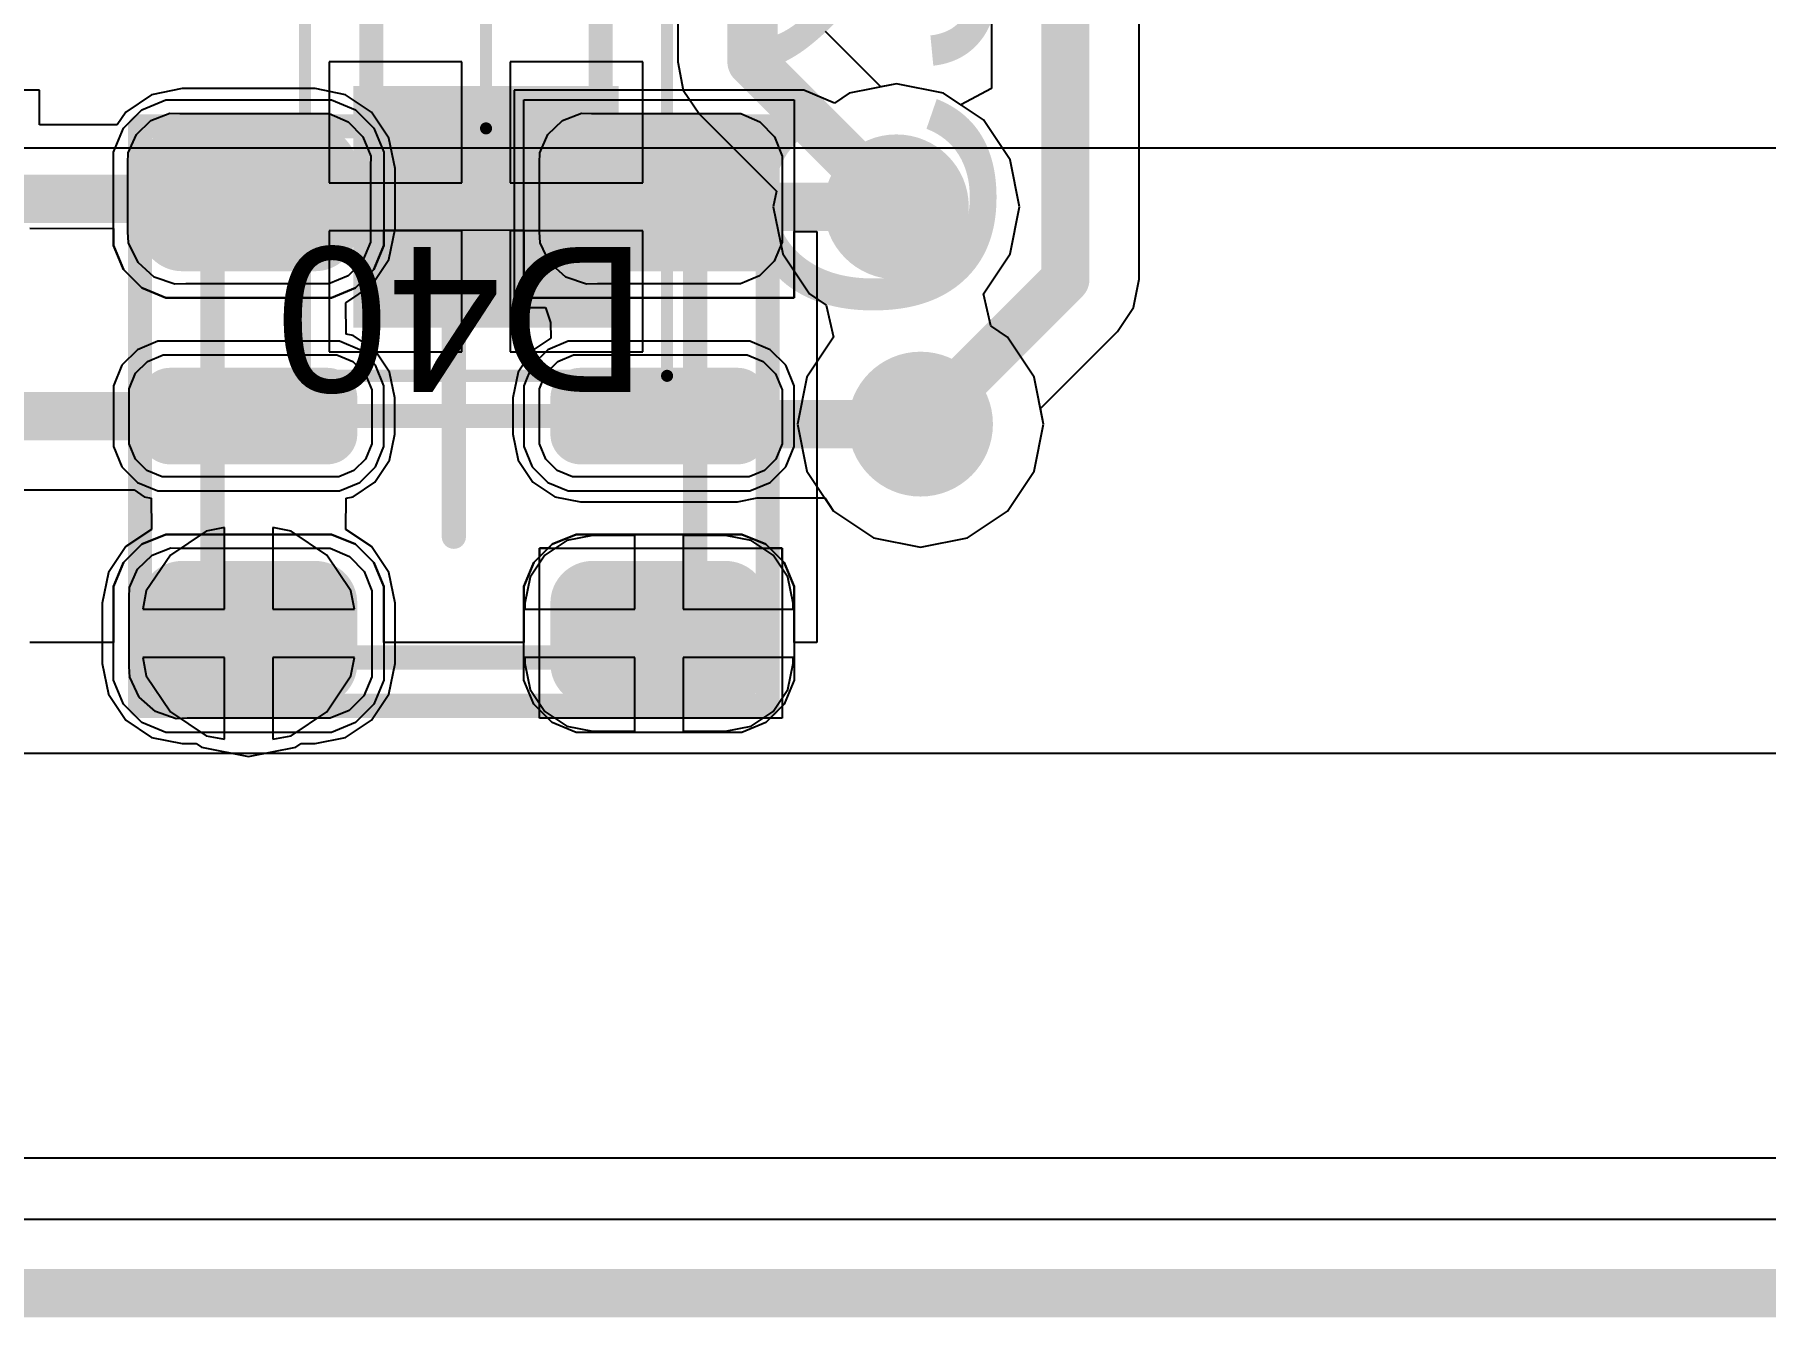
# Model space of a CAD drawing. Header units: inches. Extents: x -27 to 142, y -1 to 42.
# Drawn here: x 57.63 to 64.8, y -1 to 4.31 of the extents above; entities that cross this region are included whole.
import ezdxf

# ---------------------------------------------------------------- set-up
doc = ezdxf.new("R2010")
doc.units = ezdxf.units.IN
for name, color, linetype in [('Bottom Layer', 5, 'Continuous'), ('Bottom Overlay', 54, 'Continuous'), ('Bottom Paste', 16, 'Continuous'), ('Bottom Solder', 6, 'Continuous'), ('Keep-Out Layer', 6, 'Continuous'), ('Mechanical 1', 6, 'Continuous'), ('Mechanical 13', 56, 'Continuous'), ('Mechanical 15', 56, 'Continuous'), ('Top Layer', 1, 'Continuous'), ('Top Overlay', 2, 'Continuous'), ('Top Paste', 8, 'Continuous'), ('Top Solder', 216, 'Continuous'), ('Via Holes', 16, 'Continuous')]:
    doc.layers.add(name, color=color, linetype=linetype)
doc.styles.add('Arial', font='', dxfattribs={"height": 0.2})
doc.styles.get('Arial').set_extended_font_data('Arial')

# ---------------------------------------------------------------- blocks, each defined once
blk = doc.blocks.new('CAPC0603_1608_55_N_B_743')
at = {"layer": 'Bottom Layer'}
for points in [[(-0.35, 0.5), (-0.35, -0.5), (-1.25, -0.5), (-1.25, 0.5)], [(1.25, 0.5), (1.25, -0.5), (0.35, -0.5), (0.35, 0.5)]]:
    blk.add_hatch(color=5, dxfattribs=at).paths.add_polyline_path(points)
at = {"layer": 'Bottom Paste'}
for points in [[(-0.35, 0.5), (-0.35, -0.5), (-1.25, -0.5), (-1.25, 0.5)], [(1.25, 0.5), (1.25, -0.5), (0.35, -0.5), (0.35, 0.5)]]:
    blk.add_hatch(color=16, dxfattribs=at).paths.add_polyline_path(points)
at = {"layer": 'Bottom Solder'}
for points in [[(-0.3, 0.55), (-0.3, -0.55), (-1.3, -0.55), (-1.3, 0.55)], [(1.3, 0.55), (1.3, -0.55), (0.3, -0.55), (0.3, 0.55)]]:
    blk.add_hatch(color=6, dxfattribs=at).paths.add_polyline_path(points)
at = {"layer": 'Mechanical 13'}
for points in [[(-0.875, 0.475, 0.1, 0.1, 0), (-0.875, -0.475, 0.1, 0.1, 0)], [(-0.875, 0.475, 0.1, 0.1, 0), (0.875, 0.475, 0.1, 0.1, 0)], [(0.875, 0.475, 0.1, 0.1, 0), (0.875, -0.475, 0.1, 0.1, 0)], [(-0.875, -0.475, 0.1, 0.1, 0), (0.875, -0.475, 0.1, 0.1, 0)]]:
    blk.add_lwpolyline(points, format="xyseb", dxfattribs=at)
for points in [[(-0.9, 0.475, 0.05, 0.05, 1), (-0.85, 0.475, 0.05, 0.05, 1)], [(-0.9, 0.475, 0.05, 0.05, 1), (-0.85, 0.475, 0.05, 0.05, 1)], [(0.85, 0.475, 0.05, 0.05, 1), (0.9, 0.475, 0.05, 0.05, 1)], [(0.85, 0.475, 0.05, 0.05, 1), (0.9, 0.475, 0.05, 0.05, 1)], [(-0.9, -0.475, 0.05, 0.05, 1), (-0.85, -0.475, 0.05, 0.05, 1)], [(-0.9, -0.475, 0.05, 0.05, 1), (-0.85, -0.475, 0.05, 0.05, 1)], [(0.85, -0.475, 0.05, 0.05, 1), (0.9, -0.475, 0.05, 0.05, 1)], [(0.85, -0.475, 0.05, 0.05, 1), (0.9, -0.475, 0.05, 0.05, 1)]]:
    blk.add_lwpolyline(points, format="xyseb", close=True, dxfattribs=at)
at = {"layer": 'Mechanical 15'}
for points in [[(-1.5, 0.75, 0.05, 0.05, 0), (-1.5, -0.75, 0.05, 0.05, 0)], [(-1.5, 0.75, 0.05, 0.05, 0), (1.5, 0.75, 0.05, 0.05, 0)], [(1.5, 0.75, 0.05, 0.05, 0), (1.5, -0.75, 0.05, 0.05, 0)], [(0, 0.475, 0.05, 0.05, 0), (0, -0.475, 0.05, 0.05, 0)], [(-0.475, 0, 0.05, 0.05, 0), (0.475, 0, 0.05, 0.05, 0)], [(-1.5, -0.75, 0.05, 0.05, 0), (1.5, -0.75, 0.05, 0.05, 0)]]:
    blk.add_lwpolyline(points, format="xyseb", dxfattribs=at)
for points in [[(-1.5125, 0.75, 0.025, 0.025, 1), (-1.4875, 0.75, 0.025, 0.025, 1)], [(-1.5125, 0.75, 0.025, 0.025, 1), (-1.4875, 0.75, 0.025, 0.025, 1)], [(1.4875, 0.75, 0.025, 0.025, 1), (1.5125, 0.75, 0.025, 0.025, 1)], [(1.4875, 0.75, 0.025, 0.025, 1), (1.5125, 0.75, 0.025, 0.025, 1)], [(-0.0125, 0.475, 0.025, 0.025, 1), (0.0125, 0.475, 0.025, 0.025, 1)], [(-0.4875, 0, 0.025, 0.025, 1), (-0.4625, 0, 0.025, 0.025, 1)], [(0.4625, 0, 0.025, 0.025, 1), (0.4875, 0, 0.025, 0.025, 1)], [(-0.0125, -0.475, 0.025, 0.025, 1), (0.0125, -0.475, 0.025, 0.025, 1)], [(-1.5125, -0.75, 0.025, 0.025, 1), (-1.4875, -0.75, 0.025, 0.025, 1)], [(-1.5125, -0.75, 0.025, 0.025, 1), (-1.4875, -0.75, 0.025, 0.025, 1)], [(1.4875, -0.75, 0.025, 0.025, 1), (1.5125, -0.75, 0.025, 0.025, 1)], [(1.4875, -0.75, 0.025, 0.025, 1), (1.5125, -0.75, 0.025, 0.025, 1)]]:
    blk.add_lwpolyline(points, format="xyseb", close=True, dxfattribs=at)
blk = doc.blocks.new('APA_RGB_LED_2020_812')
at = {"layer": 'Top Layer'}
h = blk.add_hatch(color=1, dxfattribs=at)
edge = h.paths.add_edge_path()
edge.add_arc((-1.125, 1.025), 0.125, 90, 180)
edge.add_line((-1.25, 1.025), (-1.25, 0.775))
edge.add_arc((-1.125, 0.775), 0.125, 180, 270)
edge.add_line((-1.125, 0.65), (-0.575, 0.65))
edge.add_arc((-0.575, 0.775), 0.125, 270, 360)
edge.add_line((-0.45, 0.775), (-0.45, 1.025))
edge.add_arc((-0.575, 1.025), 0.125, 0, 90)
edge.add_line((-0.575, 1.15), (-1.125, 1.15))
h = blk.add_hatch(color=1, dxfattribs=at)
edge = h.paths.add_edge_path()
edge.add_arc((0.575, 1.025), 0.125, 90, 180)
edge.add_line((0.45, 1.025), (0.45, 0.775))
edge.add_arc((0.575, 0.775), 0.125, 180, 270)
edge.add_line((0.575, 0.65), (1.125, 0.65))
edge.add_arc((1.125, 0.775), 0.125, 270, 360)
edge.add_line((1.25, 0.775), (1.25, 1.025))
edge.add_arc((1.125, 1.025), 0.125, 0, 90)
edge.add_line((1.125, 1.15), (0.575, 1.15))
h = blk.add_hatch(color=1, dxfattribs=at)
edge = h.paths.add_edge_path()
edge.add_arc((-1.175, 0.075), 0.075, 90, 180)
edge.add_line((-1.25, 0.075), (-1.25, -0.075))
edge.add_arc((-1.175, -0.075), 0.075, 180, 270)
edge.add_line((-1.175, -0.15), (-0.525, -0.15))
edge.add_arc((-0.525, -0.075), 0.075, 270, 360)
edge.add_line((-0.45, -0.075), (-0.45, 0.075))
edge.add_arc((-0.525, 0.075), 0.075, 0, 90)
edge.add_line((-0.525, 0.15), (-1.175, 0.15))
h = blk.add_hatch(color=1, dxfattribs=at)
edge = h.paths.add_edge_path()
edge.add_arc((0.525, 0.075), 0.075, 90, 180)
edge.add_line((0.45, 0.075), (0.45, -0.075))
edge.add_arc((0.525, -0.075), 0.075, 180, 270)
edge.add_line((0.525, -0.15), (1.175, -0.15))
edge.add_arc((1.175, -0.075), 0.075, 270, 360)
edge.add_line((1.25, -0.075), (1.25, 0.075))
edge.add_arc((1.175, 0.075), 0.075, 0, 90)
edge.add_line((1.175, 0.15), (0.525, 0.15))
blk.add_hatch(color=1, dxfattribs=at).paths.add_polyline_path([(-1.25, -0.65), (-0.45, -0.65), (-0.45, -1.15), (-1.25, -1.15)])
h = blk.add_hatch(color=1, dxfattribs=at)
edge = h.paths.add_edge_path()
edge.add_arc((0.575, -0.775), 0.125, 90, 180)
edge.add_line((0.45, -0.775), (0.45, -1.025))
edge.add_arc((0.575, -1.025), 0.125, 180, 270)
edge.add_line((0.575, -1.15), (1.125, -1.15))
edge.add_arc((1.125, -1.025), 0.125, 270, 360)
edge.add_line((1.25, -1.025), (1.25, -0.775))
edge.add_arc((1.125, -0.775), 0.125, 0, 90)
edge.add_line((1.125, -0.65), (0.575, -0.65))
at = {"layer": 'Top Paste'}
h = blk.add_hatch(color=8, dxfattribs=at)
edge = h.paths.add_edge_path()
edge.add_arc((-1.125, 1.025), 0.125, 90, 180)
edge.add_line((-1.25, 1.025), (-1.25, 0.775))
edge.add_arc((-1.125, 0.775), 0.125, 180, 270)
edge.add_line((-1.125, 0.65), (-0.575, 0.65))
edge.add_arc((-0.575, 0.775), 0.125, 270, 360)
edge.add_line((-0.45, 0.775), (-0.45, 1.025))
edge.add_arc((-0.575, 1.025), 0.125, 0, 90)
edge.add_line((-0.575, 1.15), (-1.125, 1.15))
h = blk.add_hatch(color=8, dxfattribs=at)
edge = h.paths.add_edge_path()
edge.add_arc((0.575, 1.025), 0.125, 90, 180)
edge.add_line((0.45, 1.025), (0.45, 0.775))
edge.add_arc((0.575, 0.775), 0.125, 180, 270)
edge.add_line((0.575, 0.65), (1.125, 0.65))
edge.add_arc((1.125, 0.775), 0.125, 270, 360)
edge.add_line((1.25, 0.775), (1.25, 1.025))
edge.add_arc((1.125, 1.025), 0.125, 0, 90)
edge.add_line((1.125, 1.15), (0.575, 1.15))
h = blk.add_hatch(color=8, dxfattribs=at)
edge = h.paths.add_edge_path()
edge.add_arc((-1.175, 0.075), 0.075, 90, 180)
edge.add_line((-1.25, 0.075), (-1.25, -0.075))
edge.add_arc((-1.175, -0.075), 0.075, 180, 270)
edge.add_line((-1.175, -0.15), (-0.525, -0.15))
edge.add_arc((-0.525, -0.075), 0.075, 270, 360)
edge.add_line((-0.45, -0.075), (-0.45, 0.075))
edge.add_arc((-0.525, 0.075), 0.075, 0, 90)
edge.add_line((-0.525, 0.15), (-1.175, 0.15))
h = blk.add_hatch(color=8, dxfattribs=at)
edge = h.paths.add_edge_path()
edge.add_arc((0.525, 0.075), 0.075, 90, 180)
edge.add_line((0.45, 0.075), (0.45, -0.075))
edge.add_arc((0.525, -0.075), 0.075, 180, 270)
edge.add_line((0.525, -0.15), (1.175, -0.15))
edge.add_arc((1.175, -0.075), 0.075, 270, 360)
edge.add_line((1.25, -0.075), (1.25, 0.075))
edge.add_arc((1.175, 0.075), 0.075, 0, 90)
edge.add_line((1.175, 0.15), (0.525, 0.15))
blk.add_hatch(color=8, dxfattribs=at).paths.add_polyline_path([(-1.25, -0.65), (-0.45, -0.65), (-0.45, -1.15), (-1.25, -1.15)])
h = blk.add_hatch(color=8, dxfattribs=at)
edge = h.paths.add_edge_path()
edge.add_arc((0.575, -0.775), 0.125, 90, 180)
edge.add_line((0.45, -0.775), (0.45, -1.025))
edge.add_arc((0.575, -1.025), 0.125, 180, 270)
edge.add_line((0.575, -1.15), (1.125, -1.15))
edge.add_arc((1.125, -1.025), 0.125, 270, 360)
edge.add_line((1.25, -1.025), (1.25, -0.775))
edge.add_arc((1.125, -0.775), 0.125, 0, 90)
edge.add_line((1.125, -0.65), (0.575, -0.65))
at = {"layer": 'Top Solder'}
h = blk.add_hatch(color=216, dxfattribs=at)
edge = h.paths.add_edge_path()
edge.add_arc((-1.125, 1.025), 0.175, 90, 180)
edge.add_line((-1.3, 1.025), (-1.3, 0.775))
edge.add_arc((-1.125, 0.775), 0.175, 180, 270)
edge.add_line((-1.125, 0.6), (-0.575, 0.6))
edge.add_arc((-0.575, 0.775), 0.175, 270, 360)
edge.add_line((-0.4, 0.775), (-0.4, 1.025))
edge.add_arc((-0.575, 1.025), 0.175, 0, 90)
edge.add_line((-0.575, 1.2), (-1.125, 1.2))
h = blk.add_hatch(color=216, dxfattribs=at)
edge = h.paths.add_edge_path()
edge.add_arc((0.575, 1.025), 0.175, 90, 180)
edge.add_line((0.4, 1.025), (0.4, 0.775))
edge.add_arc((0.575, 0.775), 0.175, 180, 270)
edge.add_line((0.575, 0.6), (1.125, 0.6))
edge.add_arc((1.125, 0.775), 0.175, 270, 360)
edge.add_line((1.3, 0.775), (1.3, 1.025))
edge.add_arc((1.125, 1.025), 0.175, 0, 90)
edge.add_line((1.125, 1.2), (0.575, 1.2))
h = blk.add_hatch(color=216, dxfattribs=at)
edge = h.paths.add_edge_path()
edge.add_arc((-1.175, 0.075), 0.125, 90, 180)
edge.add_line((-1.3, 0.075), (-1.3, -0.075))
edge.add_arc((-1.175, -0.075), 0.125, 180, 270)
edge.add_line((-1.175, -0.2), (-0.525, -0.2))
edge.add_arc((-0.525, -0.075), 0.125, 270, 360)
edge.add_line((-0.4, -0.075), (-0.4, 0.075))
edge.add_arc((-0.525, 0.075), 0.125, 0, 90)
edge.add_line((-0.525, 0.2), (-1.175, 0.2))
h = blk.add_hatch(color=216, dxfattribs=at)
edge = h.paths.add_edge_path()
edge.add_arc((0.525, 0.075), 0.125, 90, 180)
edge.add_line((0.4, 0.075), (0.4, -0.075))
edge.add_arc((0.525, -0.075), 0.125, 180, 270)
edge.add_line((0.525, -0.2), (1.175, -0.2))
edge.add_arc((1.175, -0.075), 0.125, 270, 360)
edge.add_line((1.3, -0.075), (1.3, 0.075))
edge.add_arc((1.175, 0.075), 0.125, 0, 90)
edge.add_line((1.175, 0.2), (0.525, 0.2))
blk.add_hatch(color=216, dxfattribs=at).paths.add_polyline_path([(-1.3, -0.6), (-0.4, -0.6), (-0.4, -1.2), (-1.3, -1.2)])
h = blk.add_hatch(color=216, dxfattribs=at)
edge = h.paths.add_edge_path()
edge.add_arc((0.575, -0.775), 0.175, 90, 180)
edge.add_line((0.4, -0.775), (0.4, -1.025))
edge.add_arc((0.575, -1.025), 0.175, 180, 270)
edge.add_line((0.575, -1.2), (1.125, -1.2))
edge.add_arc((1.125, -1.025), 0.175, 270, 360)
edge.add_line((1.3, -1.025), (1.3, -0.775))
edge.add_arc((1.125, -0.775), 0.175, 0, 90)
edge.add_line((1.125, -0.6), (0.575, -0.6))
at = {"layer": 'Mechanical 13'}
for points in [[(1, 1, 0.1, 0.1, 0), (-1, 1, 0.1, 0.1, 0)], [(-1, 1, 0.1, 0.1, 0), (-1, -1, 0.1, 0.1, 0)], [(1, 1, 0.1, 0.1, 0), (1, -1, 0.1, 0.1, 0)], [(1, -1, 0.1, 0.1, 0), (-1, -1, 0.1, 0.1, 0)]]:
    blk.add_lwpolyline(points, format="xyseb", dxfattribs=at)
for points in [[(-1.025, 1, 0.05, 0.05, 1), (-0.975, 1, 0.05, 0.05, 1)], [(-1.025, 1, 0.05, 0.05, 1), (-0.975, 1, 0.05, 0.05, 1)], [(0.975, 1, 0.05, 0.05, 1), (1.025, 1, 0.05, 0.05, 1)], [(0.975, 1, 0.05, 0.05, 1), (1.025, 1, 0.05, 0.05, 1)], [(-1.025, -1, 0.05, 0.05, 1), (-0.975, -1, 0.05, 0.05, 1)], [(-1.025, -1, 0.05, 0.05, 1), (-0.975, -1, 0.05, 0.05, 1)], [(0.975, -1, 0.05, 0.05, 1), (1.025, -1, 0.05, 0.05, 1)], [(0.975, -1, 0.05, 0.05, 1), (1.025, -1, 0.05, 0.05, 1)]]:
    blk.add_lwpolyline(points, format="xyseb", close=True, dxfattribs=at)
at = {"layer": 'Mechanical 15'}
for points in [[(-1.3, 1.2, 0.1, 0.1, 0), (-1.3, -1.2, 0.1, 0.1, 0)], [(1.3, 1.2, 0.1, 0.1, 0), (-1.3, 1.2, 0.1, 0.1, 0)], [(1.3, 1.2, 0.1, 0.1, 0), (1.3, -1.2, 0.1, 0.1, 0)], [(0, 0.5, 0.1, 0.1, 0), (0, -0.5, 0.1, 0.1, 0)], [(0.5, 0, 0.1, 0.1, 0), (-0.5, 0, 0.1, 0.1, 0)], [(1.3, -1.2, 0.1, 0.1, 0), (-1.3, -1.2, 0.1, 0.1, 0)]]:
    blk.add_lwpolyline(points, format="xyseb", dxfattribs=at)
for points in [[(-1.325, 1.2, 0.05, 0.05, 1), (-1.275, 1.2, 0.05, 0.05, 1)], [(-1.325, 1.2, 0.05, 0.05, 1), (-1.275, 1.2, 0.05, 0.05, 1)], [(1.275, 1.2, 0.05, 0.05, 1), (1.325, 1.2, 0.05, 0.05, 1)], [(1.275, 1.2, 0.05, 0.05, 1), (1.325, 1.2, 0.05, 0.05, 1)], [(-0.025, 0.5, 0.05, 0.05, 1), (0.025, 0.5, 0.05, 0.05, 1)], [(-0.525, 0, 0.05, 0.05, 1), (-0.475, 0, 0.05, 0.05, 1)], [(0.475, 0, 0.05, 0.05, 1), (0.525, 0, 0.05, 0.05, 1)], [(-0.025, -0.5, 0.05, 0.05, 1), (0.025, -0.5, 0.05, 0.05, 1)], [(-1.325, -1.2, 0.05, 0.05, 1), (-1.275, -1.2, 0.05, 0.05, 1)], [(-1.325, -1.2, 0.05, 0.05, 1), (-1.275, -1.2, 0.05, 0.05, 1)], [(1.275, -1.2, 0.05, 0.05, 1), (1.325, -1.2, 0.05, 0.05, 1)], [(1.275, -1.2, 0.05, 0.05, 1), (1.325, -1.2, 0.05, 0.05, 1)]]:
    blk.add_lwpolyline(points, format="xyseb", close=True, dxfattribs=at)
at = {"layer": 'Top Overlay'}
for p, q in [((-1.2929, 1.2689), (-1.1937, 1.31)), ((-1.1937, 1.31), (-1.14, 1.31)), ((-1.14, 1.31), (-1.14, 1.31)), ((-1.14, 1.31), (-0.56, 1.31)), ((-0.56, 1.31), (-0.5063, 1.31)), ((-0.5063, 1.31), (-0.4071, 1.2689)), ((0.4071, 1.2689), (0.5063, 1.31)), ((0.5063, 1.31), (0.56, 1.31)), ((0.56, 1.31), (0.56, 1.31)), ((0.56, 1.31), (1.14, 1.31)), ((1.14, 1.31), (1.1937, 1.31)), ((1.1937, 1.31), (1.2929, 1.2689)), ((-1.3689, 1.1929), (-1.2929, 1.2689)), ((-0.4071, 1.2689), (-0.3311, 1.1929)), ((0.3311, 1.1929), (0.4071, 1.2689)), ((1.2929, 1.2689), (1.3689, 1.1929)), ((-1.41, 1.0937), (-1.3689, 1.1929)), ((-0.3311, 1.1929), (-0.29, 1.0937)), ((0.29, 1.0937), (0.3311, 1.1929)), ((1.3689, 1.1929), (1.41, 1.0937)), ((-1.41, 1.04), (-1.41, 1.0937)), ((-0.29, 1.0937), (-0.29, 1.04)), ((0.29, 1.04), (0.29, 1.0937)), ((1.41, 1.0937), (1.41, 1.04)), ((-1.41, 0.76), (-1.41, 1.04)), ((-0.29, 1.04), (-0.29, 1.04)), ((-0.29, 1.04), (-0.29, 0.76)), ((0.29, 0.76), (0.29, 1.04)), ((1.41, 1.04), (1.41, 1.04)), ((1.41, 1.04), (1.41, 0.76)), ((-1.41, 0.76), (-1.41, 0.76)), ((-1.41, 0.7063), (-1.41, 0.76)), ((-0.29, 0.76), (-0.29, 0.7063)), ((0.29, 0.76), (0.29, 0.76)), ((0.29, 0.7063), (0.29, 0.76)), ((1.41, 0.76), (1.41, 0.7063)), ((-1.3689, 0.6071), (-1.41, 0.7063)), ((-0.29, 0.7063), (-0.3311, 0.6071)), ((0.3311, 0.6071), (0.29, 0.7063)), ((1.41, 0.7063), (1.3689, 0.6071)), ((-1.2929, 0.5311), (-1.3689, 0.6071)), ((-0.3311, 0.6071), (-0.4071, 0.5311)), ((0.4071, 0.5311), (0.3311, 0.6071)), ((1.3689, 0.6071), (1.2929, 0.5311)), ((-1.1937, 0.49), (-1.2929, 0.5311)), ((-0.4071, 0.5311), (-0.5063, 0.49)), ((0.5063, 0.49), (0.4071, 0.5311)), ((1.2929, 0.5311), (1.1937, 0.49)), ((-1.14, 0.49), (-1.1937, 0.49)), ((-0.56, 0.49), (-1.14, 0.49)), ((-0.5063, 0.49), (-0.56, 0.49)), ((-0.56, 0.49), (-0.56, 0.49)), ((0.56, 0.49), (0.5063, 0.49)), ((1.14, 0.49), (0.56, 0.49)), ((1.1937, 0.49), (1.14, 0.49)), ((1.14, 0.49), (1.14, 0.49)), ((-1.2258, 0.31), (-1.3103, 0.275)), ((-1.18, 0.31), (-1.2258, 0.31)), ((-0.52, 0.31), (-1.18, 0.31)), ((-0.4742, 0.31), (-0.52, 0.31)), ((-0.52, 0.31), (-0.52, 0.31)), ((-0.3897, 0.275), (-0.4742, 0.31)), ((0.4743, 0.31), (0.3897, 0.275)), ((0.52, 0.31), (0.4743, 0.31)), ((1.18, 0.31), (0.52, 0.31)), ((1.2258, 0.31), (1.18, 0.31)), ((1.18, 0.31), (1.18, 0.31)), ((1.3103, 0.275), (1.2258, 0.31)), ((-1.3103, 0.275), (-1.375, 0.2103)), ((-0.325, 0.2103), (-0.3897, 0.275)), ((0.3897, 0.275), (0.325, 0.2103)), ((1.375, 0.2103), (1.3103, 0.275)), ((-1.375, 0.2103), (-1.41, 0.1258)), ((-0.29, 0.1258), (-0.325, 0.2103)), ((0.325, 0.2103), (0.29, 0.1258)), ((1.41, 0.1258), (1.375, 0.2103)), ((-1.41, 0.1258), (-1.41, 0.08)), ((-1.41, 0.08), (-1.41, -0.08)), ((-1.41, 0.08), (-1.41, 0.08)), ((-0.29, 0.08), (-0.29, 0.1258)), ((-0.29, -0.08), (-0.29, 0.08)), ((0.29, 0.1258), (0.29, 0.08)), ((0.29, 0.08), (0.29, -0.08)), ((0.29, 0.08), (0.29, 0.08)), ((1.41, 0.08), (1.41, 0.1258)), ((1.41, -0.08), (1.41, 0.08)), ((-1.41, -0.08), (-1.41, -0.1257)), ((-1.41, -0.1257), (-1.375, -0.2103)), ((-0.325, -0.2103), (-0.29, -0.1257)), ((-0.29, -0.1257), (-0.29, -0.08)), ((-0.29, -0.08), (-0.29, -0.08)), ((0.29, -0.08), (0.29, -0.1257)), ((0.29, -0.1257), (0.325, -0.2103)), ((1.375, -0.2103), (1.41, -0.1257)), ((1.41, -0.1257), (1.41, -0.08)), ((1.41, -0.08), (1.41, -0.08)), ((-1.375, -0.2103), (-1.3103, -0.275)), ((-0.3897, -0.275), (-0.325, -0.2103)), ((0.325, -0.2103), (0.3897, -0.275)), ((1.3103, -0.275), (1.375, -0.2103)), ((-1.3103, -0.275), (-1.2258, -0.31)), ((-0.4742, -0.31), (-0.3897, -0.275)), ((0.3897, -0.275), (0.4743, -0.31)), ((1.2258, -0.31), (1.3103, -0.275)), ((-1.2258, -0.31), (-1.18, -0.31)), ((-1.18, -0.31), (-1.18, -0.31)), ((-1.18, -0.31), (-0.52, -0.31)), ((-0.52, -0.31), (-0.4742, -0.31)), ((0.4743, -0.31), (0.52, -0.31)), ((0.52, -0.31), (0.52, -0.31)), ((0.52, -0.31), (1.18, -0.31)), ((1.18, -0.31), (1.2258, -0.31)), ((-1.41, -1.31), (-1.41, -0.49)), ((-1.41, -0.49), (-0.29, -0.49)), ((-0.29, -0.49), (-0.29, -1.31)), ((0.4071, -0.5311), (0.5063, -0.49)), ((0.5063, -0.49), (0.56, -0.49)), ((0.56, -0.49), (0.56, -0.49)), ((0.56, -0.49), (1.14, -0.49)), ((1.14, -0.49), (1.1937, -0.49)), ((1.1937, -0.49), (1.2929, -0.5311)), ((0.3311, -0.6071), (0.4071, -0.5311)), ((1.2929, -0.5311), (1.3689, -0.6071)), ((0.29, -0.7063), (0.3311, -0.6071)), ((1.3689, -0.6071), (1.41, -0.7063)), ((0.29, -0.76), (0.29, -0.7063)), ((1.41, -0.7063), (1.41, -0.76)), ((0.29, -1.04), (0.29, -0.76)), ((1.41, -0.76), (1.41, -0.76)), ((1.41, -0.76), (1.41, -1.04)), ((0.29, -1.04), (0.29, -1.04)), ((0.29, -1.0937), (0.29, -1.04)), ((1.41, -1.04), (1.41, -1.0937)), ((0.3311, -1.1929), (0.29, -1.0937)), ((1.41, -1.0937), (1.3689, -1.1929)), ((0.4071, -1.2689), (0.3311, -1.1929)), ((1.3689, -1.1929), (1.2929, -1.2689)), ((0.5063, -1.31), (0.4071, -1.2689)), ((1.2929, -1.2689), (1.1937, -1.31)), ((-0.29, -1.31), (-1.41, -1.31)), ((0.56, -1.31), (0.5063, -1.31)), ((1.14, -1.31), (0.56, -1.31)), ((1.1937, -1.31), (1.14, -1.31)), ((1.14, -1.31), (1.14, -1.31))]:
    blk.add_line(p, q, dxfattribs=at)
at = {"layer": 'Mechanical 15', "style": 'Arial'}
blk.add_text('D40', height=0.6, dxfattribs=at).set_placement((-0.8, -0.7))

msp = doc.modelspace()

# ---------------------------------------------------------------- hatches: boundary and pattern name
at = {"layer": 'Bottom Layer'}
h = msp.add_hatch(color=5, dxfattribs=at)
edge = h.paths.add_edge_path()
edge.add_arc((61.2, 3.6), 0.3, 0, 360)
h = msp.add_hatch(color=5, dxfattribs=at)
edge = h.paths.add_edge_path()
edge.add_arc((61.3, 2.7), 0.3, 0, 360)
h = msp.add_hatch(color=5, dxfattribs=at)
edge = h.paths.add_edge_path()
edge.add_arc((58.5167, 1.8333), 0.3, 0, 360)
at = {"layer": 'Top Layer'}
h = msp.add_hatch(color=1, dxfattribs=at)
edge = h.paths.add_edge_path()
edge.add_arc((61.2, 3.6), 0.3, 0, 360)
h = msp.add_hatch(color=1, dxfattribs=at)
edge = h.paths.add_edge_path()
edge.add_arc((61.3, 2.7), 0.3, 0, 360)
h = msp.add_hatch(color=1, dxfattribs=at)
edge = h.paths.add_edge_path()
edge.add_arc((58.5167, 1.8333), 0.3, 0, 360)
at = {"layer": 'Via Holes'}
h = msp.add_hatch(color=7, dxfattribs=at)
edge = h.paths.add_edge_path()
edge.add_arc((61.2, 3.6), 0.15, 0, 360)
h = msp.add_hatch(color=7, dxfattribs=at)
edge = h.paths.add_edge_path()
edge.add_arc((61.3, 2.7), 0.15, 0, 360)
h = msp.add_hatch(color=7, dxfattribs=at)
edge = h.paths.add_edge_path()
edge.add_arc((58.5167, 1.8333), 0.15, 0, 360)

# ---------------------------------------------------------------- linework, layer by layer
at = {"layer": 'Bottom Layer'}
for p, q in [((61.5941, 6.103), (61.5941, 4.0907)), ((62.2059, 3.3), (62.2059, 6.103)), ((60.2941, 4.4706), (60.2941, 4.2)), ((61.1356, 4.097), (60.9059, 4.3267)), ((59.4, 4.2), (58.85, 4.2)), ((58.85, 4.2), (58.85, 3.7)), ((59.4, 3.7), (59.4, 4.2)), ((60.15, 4.2), (59.6, 4.2)), ((59.6, 4.2), (59.6, 3.7)), ((60.15, 3.7), (60.15, 4.2)), ((60.2941, 4.2), (60.2941, 4.2)), ((60.2941, 4.2), (60.3174, 4.0829)), ((61.2, 4.1098), (61.1356, 4.097)), ((61.3951, 4.071), (61.2, 4.1098)), ((61.5941, 4.0907), (61.4671, 4.0229)), ((60.3174, 4.0829), (60.3837, 3.9837)), ((61.4671, 4.0229), (61.3951, 4.071)), ((60.3837, 3.9837), (60.703, 3.6644)), ((58.85, 3.7), (59.4, 3.7)), ((59.6, 3.7), (60.15, 3.7)), ((60.703, 3.6644), (60.6902, 3.6)), ((60.6902, 3.6), (60.729, 3.4049)), ((59.4, 3.5), (58.85, 3.5)), ((58.85, 3.5), (58.85, 3)), ((59.4, 3), (59.4, 3.5)), ((60.15, 3.5), (59.6, 3.5)), ((59.6, 3.5), (59.6, 3)), ((60.15, 3), (60.15, 3.5)), ((60.729, 3.4049), (60.8395, 3.2395)), ((62.1826, 3.1829), (62.2059, 3.3)), ((62.2059, 3.3), (62.2059, 3.3)), ((60.8395, 3.2395), (60.9092, 3.193)), ((60.9092, 3.193), (60.9395, 3.0605)), ((62.1163, 3.0837), (62.1826, 3.1829)), ((61.797, 2.7644), (62.1163, 3.0837)), ((60.9395, 3.0605), (60.829, 2.8951)), ((58.85, 3), (59.4, 3)), ((59.6, 3), (60.15, 3)), ((60.829, 2.8951), (60.7902, 2.7)), ((61.8098, 2.7), (61.797, 2.7644)), ((60.7902, 2.7), (60.829, 2.5049)), ((61.771, 2.5049), (61.8098, 2.7)), ((60.829, 2.5049), (60.9395, 2.3395)), ((61.6605, 2.3395), (61.771, 2.5049)), ((60.9395, 2.3395), (61.1049, 2.229)), ((61.4951, 2.229), (61.6605, 2.3395)), ((58.3411, 2.2572), (58.1923, 2.1577)), ((58.4167, 2.2722), (58.3411, 2.2572)), ((58.4167, 1.9333), (58.4167, 2.2722)), ((58.6923, 2.2572), (58.6167, 2.2722)), ((58.6167, 2.2722), (58.6167, 1.9333)), ((58.8411, 2.1577), (58.6923, 2.2572)), ((61.1049, 2.229), (61.3, 2.1902)), ((61.3, 2.1902), (61.4951, 2.229)), ((58.1923, 2.1577), (58.0928, 2.0089)), ((58.9406, 2.0089), (58.8411, 2.1577)), ((58.0928, 2.0089), (58.0778, 1.9333)), ((58.9556, 1.9333), (58.9406, 2.0089)), ((58.0778, 1.9333), (58.4167, 1.9333)), ((58.6167, 1.9333), (58.9556, 1.9333)), ((58.4167, 1.7333), (58.0778, 1.7333)), ((58.0778, 1.7333), (58.0928, 1.6577)), ((58.4167, 1.3944), (58.4167, 1.7333)), ((58.9556, 1.7333), (58.6167, 1.7333)), ((58.6167, 1.7333), (58.6167, 1.3944)), ((58.9406, 1.6577), (58.9556, 1.7333)), ((58.0928, 1.6577), (58.1923, 1.5089)), ((58.8411, 1.5089), (58.9406, 1.6577)), ((58.1923, 1.5089), (58.3411, 1.4094)), ((58.6923, 1.4094), (58.8411, 1.5089)), ((58.3411, 1.4094), (58.4167, 1.3944)), ((58.6167, 1.3944), (58.6923, 1.4094)), ((72.2956, -0.5941), (-19.8043, -0.5941))]:
    msp.add_line(p, q, dxfattribs=at)
for points in [[(61.9, 3.3, 0.2, 0.2, 0), (61.9, 6.5, 0.2, 0.2, 0)], [(60.6, 4.2, 0.2, 0.2, 0), (60.6, 6, 0.2, 0.2, 0)], [(60.6, 4.2, 0.2, 0.2, 0), (61.2, 3.6, 0.2, 0.2, 0)], [(61.3, 2.7, 0.2, 0.2, 0), (61.9, 3.3, 0.2, 0.2, 0)]]:
    msp.add_lwpolyline(points, format="xyseb", dxfattribs=at)
for points in [[(60.55, 4.2, 0.1, 0.1, 1), (60.65, 4.2, 0.1, 0.1, 1)], [(60.55, 4.2, 0.1, 0.1, 1), (60.65, 4.2, 0.1, 0.1, 1)], [(61.15, 3.6, 0.1, 0.1, 1), (61.25, 3.6, 0.1, 0.1, 1)], [(61.85, 3.3, 0.1, 0.1, 1), (61.95, 3.3, 0.1, 0.1, 1)], [(61.85, 3.3, 0.1, 0.1, 1), (61.95, 3.3, 0.1, 0.1, 1)], [(61.25, 2.7, 0.1, 0.1, 1), (61.35, 2.7, 0.1, 0.1, 1)]]:
    msp.add_lwpolyline(points, format="xyseb", close=True, dxfattribs=at)
at = {"layer": 'Keep-Out Layer'}
msp.add_lwpolyline([(-20.0389, -0.9, 0.2, 0.2, 0), (135.8253, -0.9, 0.2, 0.2, 0)], format="xyseb", dxfattribs=at)
at = {"layer": 'Mechanical 1'}
msp.add_lwpolyline([(-20.0389, -0.9, 0.2, 0.2, 0), (135.8253, -0.9, 0.2, 0.2, 0)], format="xyseb", dxfattribs=at)
at = {"layer": 'Top Layer'}
for p, q in [((58.2417, 4.0897), (58.1149, 4.0644)), ((58.7917, 4.0897), (58.2417, 4.0897)), ((58.9185, 4.0644), (58.7917, 4.0897)), ((61.2, 4.1098), (61.0049, 4.071)), ((61.3951, 4.071), (61.2, 4.1098)), ((57.65, 4.0833), (56.45, 4.0833)), ((57.65, 3.9392), (57.65, 4.0833)), ((58.1149, 4.0644), (58.0074, 3.9926)), ((59.026, 3.9926), (58.9185, 4.0644)), ((60.8167, 4.0833), (59.6167, 4.0833)), ((59.6167, 4.0833), (59.6167, 3.1833)), ((60.9437, 4.0301), (60.8167, 4.0833)), ((60.8167, 4.0833), (60.8167, 4.0833)), ((61.0049, 4.071), (60.9437, 4.0301)), ((61.5605, 3.9605), (61.3951, 4.071)), ((58.0074, 3.9926), (57.9717, 3.9392)), ((59.0978, 3.8851), (59.026, 3.9926)), ((61.671, 3.7951), (61.5605, 3.9605)), ((57.9717, 3.9392), (57.65, 3.9392)), ((59.1231, 3.7583), (59.0978, 3.8851)), ((59.1231, 3.5083), (59.1231, 3.7583)), ((61.7098, 3.6), (61.671, 3.7951)), ((61.671, 3.4049), (61.7098, 3.6)), ((59.0978, 3.3815), (59.1231, 3.5083)), ((59.026, 3.274), (59.0978, 3.3815)), ((61.5605, 3.2395), (61.671, 3.4049)), ((58.9194, 3.2027), (59.026, 3.274)), ((61.5908, 3.107), (61.5605, 3.2395)), ((58.9186, 3.1985), (58.9194, 3.2027)), ((58.9204, 3.073), (58.9186, 3.1985)), ((59.6167, 3.1833), (59.7468, 3.1833)), ((59.7468, 3.1833), (59.7669, 3.1213)), ((59.7669, 3.1213), (59.7679, 3.0563)), ((61.6605, 3.0605), (61.5908, 3.107)), ((58.949, 3.0673), (58.9204, 3.073)), ((59.04, 3.0066), (58.949, 3.0673)), ((59.7679, 3.0563), (59.6934, 3.0066)), ((61.771, 2.8951), (61.6605, 3.0605)), ((59.1007, 2.9156), (59.04, 3.0066)), ((59.6934, 3.0066), (59.6327, 2.9156)), ((59.1221, 2.8083), (59.1007, 2.9156)), ((59.6327, 2.9156), (59.6113, 2.8083)), ((61.8098, 2.7), (61.771, 2.8951)), ((59.1221, 2.6583), (59.1221, 2.8083)), ((59.6113, 2.8083), (59.6113, 2.6583)), ((59.1007, 2.551), (59.1221, 2.6583)), ((59.6113, 2.6583), (59.6327, 2.551)), ((61.771, 2.5049), (61.8098, 2.7)), ((59.04, 2.46), (59.1007, 2.551)), ((59.6327, 2.551), (59.6934, 2.46)), ((58.949, 2.3993), (59.04, 2.46)), ((59.6934, 2.46), (59.7844, 2.3993)), ((61.6605, 2.3395), (61.771, 2.5049)), ((57.5245, 2.4274), (58.0422, 2.4274)), ((58.0422, 2.4274), (58.0844, 2.3993)), ((58.0844, 2.3993), (58.113, 2.3936)), ((58.113, 2.3936), (58.1148, 2.2681)), ((58.9186, 2.2681), (58.9204, 2.3936)), ((58.9204, 2.3936), (58.949, 2.3993)), ((59.7844, 2.3993), (59.8917, 2.3779)), ((59.8917, 2.3779), (60.5417, 2.3779)), ((60.5417, 2.3779), (60.6232, 2.3941)), ((60.6232, 2.3941), (60.903, 2.3941)), ((60.903, 2.3941), (60.9395, 2.3395)), ((60.9395, 2.3395), (61.1049, 2.229)), ((61.4951, 2.229), (61.6605, 2.3395)), ((58.114, 2.2639), (58.0074, 2.1926)), ((58.1148, 2.2681), (58.114, 2.2639)), ((58.9194, 2.2639), (58.9186, 2.2681)), ((59.026, 2.1926), (58.9194, 2.2639)), ((59.9417, 2.2387), (59.8344, 2.2173)), ((60.1167, 2.2387), (59.9417, 2.2387)), ((60.1167, 1.9333), (60.1167, 2.2387)), ((60.4917, 2.2387), (60.3167, 2.2387)), ((60.3167, 2.2387), (60.3167, 1.9333)), ((60.599, 2.2173), (60.4917, 2.2387)), ((61.1049, 2.229), (61.3, 2.1902)), ((61.3, 2.1902), (61.4951, 2.229)), ((58.0074, 2.1926), (57.9356, 2.0851)), ((59.0978, 2.0851), (59.026, 2.1926)), ((59.7434, 2.1566), (59.6827, 2.0656)), ((59.8344, 2.2173), (59.7434, 2.1566)), ((60.69, 2.1566), (60.599, 2.2173)), ((60.7507, 2.0656), (60.69, 2.1566)), ((57.9356, 2.0851), (57.9103, 1.9583)), ((59.1231, 1.9583), (59.0978, 2.0851)), ((59.6827, 2.0656), (59.6613, 1.9583)), ((60.7721, 1.9583), (60.7507, 2.0656)), ((57.9103, 1.9583), (57.9103, 1.7083)), ((59.1231, 1.7083), (59.1231, 1.9583)), ((59.6613, 1.9583), (59.6613, 1.9333)), ((60.7721, 1.9333), (60.7721, 1.9583)), ((59.6613, 1.9333), (60.1167, 1.9333)), ((60.3167, 1.9333), (60.7721, 1.9333)), ((60.1167, 1.7333), (59.6613, 1.7333)), ((59.6613, 1.7333), (59.6613, 1.7083)), ((60.1167, 1.4279), (60.1167, 1.7333)), ((60.7721, 1.7333), (60.3167, 1.7333)), ((60.3167, 1.7333), (60.3167, 1.4279)), ((60.7721, 1.7083), (60.7721, 1.7333)), ((57.9103, 1.7083), (57.9356, 1.5815)), ((59.0978, 1.5815), (59.1231, 1.7083)), ((59.6613, 1.7083), (59.6827, 1.601)), ((60.7507, 1.601), (60.7721, 1.7083)), ((57.9356, 1.5815), (58.0074, 1.474)), ((59.026, 1.474), (59.0978, 1.5815)), ((59.6827, 1.601), (59.7434, 1.51)), ((60.69, 1.51), (60.7507, 1.601)), ((59.7434, 1.51), (59.8344, 1.4493)), ((60.599, 1.4493), (60.69, 1.51)), ((58.0074, 1.474), (58.1149, 1.4022)), ((58.9185, 1.4022), (59.026, 1.474)), ((59.8344, 1.4493), (59.9417, 1.4279)), ((60.4917, 1.4279), (60.599, 1.4493)), ((58.1149, 1.4022), (58.2417, 1.3769)), ((58.2417, 1.3769), (58.2997, 1.3769)), ((58.2997, 1.3769), (58.3216, 1.3623)), ((58.3216, 1.3623), (58.5167, 1.3235)), ((58.5167, 1.3235), (58.7118, 1.3623)), ((58.7118, 1.3623), (58.7337, 1.3769)), ((58.7337, 1.3769), (58.7917, 1.3769)), ((58.7917, 1.3769), (58.9185, 1.4022)), ((59.9417, 1.4279), (60.1167, 1.4279)), ((60.3167, 1.4279), (60.4917, 1.4279)), ((135.5905, -0.5941), (-19.8043, -0.5941))]:
    msp.add_line(p, q, dxfattribs=at)
for points in [[(57.05, 3.6333, 0.2, 0.2, 0), (58.5167, 3.6333, 0.2, 0.2, 0)], [(60.2167, 3.6333, 0.2, 0.2, 0), (60.25, 3.6, 0.2, 0.2, 0)], [(60.25, 3.6, 0.2, 0.2, 0), (61.2, 3.6, 0.2, 0.2, 0)], [(61.2, 3.6, 0.2, 0.2, 0), (61.35, 3.6, 0.2, 0.2, 0)], [(57.05, 2.7333, 0.2, 0.2, 0), (58.5167, 2.7333, 0.2, 0.2, 0)], [(60.0167, 2.7333, 0.2, 0.2, 0), (60.05, 2.7, 0.2, 0.2, 0)], [(60.05, 2.7, 0.2, 0.2, 0), (61.3, 2.7, 0.2, 0.2, 0)]]:
    msp.add_lwpolyline(points, format="xyseb", dxfattribs=at)
for points in [[(58.4667, 3.6333, 0.1, 0.1, 1), (58.5667, 3.6333, 0.1, 0.1, 1)], [(60.1667, 3.6333, 0.1, 0.1, 1), (60.2667, 3.6333, 0.1, 0.1, 1)], [(60.2, 3.6, 0.1, 0.1, 1), (60.3, 3.6, 0.1, 0.1, 1)], [(60.2, 3.6, 0.1, 0.1, 1), (60.3, 3.6, 0.1, 0.1, 1)], [(61.15, 3.6, 0.1, 0.1, 1), (61.25, 3.6, 0.1, 0.1, 1)], [(61.15, 3.6, 0.1, 0.1, 1), (61.25, 3.6, 0.1, 0.1, 1)], [(61.3, 3.6, 0.1, 0.1, 1), (61.4, 3.6, 0.1, 0.1, 1)], [(58.4667, 2.7333, 0.1, 0.1, 1), (58.5667, 2.7333, 0.1, 0.1, 1)], [(59.9667, 2.7333, 0.1, 0.1, 1), (60.0667, 2.7333, 0.1, 0.1, 1)], [(60, 2.7, 0.1, 0.1, 1), (60.1, 2.7, 0.1, 0.1, 1)], [(60, 2.7, 0.1, 0.1, 1), (60.1, 2.7, 0.1, 0.1, 1)], [(61.25, 2.7, 0.1, 0.1, 1), (61.35, 2.7, 0.1, 0.1, 1)]]:
    msp.add_lwpolyline(points, format="xyseb", close=True, dxfattribs=at)
at = {"layer": 'Top Overlay'}
for p, q in [((58.0515, 3.8998), (58.112, 3.9574)), ((58.112, 3.9574), (58.1899, 3.9876)), ((58.1899, 3.9876), (58.2317, 3.9866)), ((58.2317, 3.9866), (58.8067, 3.9866)), ((58.2317, 3.9866), (58.2317, 3.9866)), ((58.8067, 3.9866), (58.85, 3.9861)), ((58.85, 3.9861), (58.9295, 3.9521)), ((58.9295, 3.9521), (58.99, 3.8902)), ((59.7565, 3.8998), (59.817, 3.9574)), ((59.817, 3.9574), (59.8949, 3.9876)), ((59.8949, 3.9876), (59.9367, 3.9866)), ((59.9367, 3.9866), (60.5117, 3.9866)), ((59.9367, 3.9866), (59.9367, 3.9866)), ((60.5117, 3.9866), (60.555, 3.9861)), ((60.555, 3.9861), (60.6345, 3.9521)), ((60.6345, 3.9521), (60.695, 3.8902)), ((58.0177, 3.8234), (58.0515, 3.8998)), ((58.99, 3.8902), (59.0222, 3.8098)), ((59.7227, 3.8234), (59.7565, 3.8998)), ((60.695, 3.8902), (60.7272, 3.8098)), ((58.0167, 3.7816), (58.0177, 3.8234)), ((59.0222, 3.8098), (59.0216, 3.7666)), ((59.7217, 3.7816), (59.7227, 3.8234)), ((60.7272, 3.8098), (60.7266, 3.7666)), ((58.0167, 3.4966), (58.0167, 3.7816)), ((59.0216, 3.7666), (59.0217, 3.7666)), ((59.0217, 3.7666), (59.0217, 3.4966)), ((59.7217, 3.4966), (59.7217, 3.7816)), ((60.7266, 3.7666), (60.7267, 3.7666)), ((60.7267, 3.7666), (60.7267, 3.4966)), ((57.61, 3.5113), (57.9567, 3.5098)), ((57.9567, 3.5098), (57.9567, 3.4933)), ((57.9567, 3.4933), (57.9567, 3.4396)), ((58.0192, 3.4513), (58.0167, 3.4966)), ((58.0167, 3.4966), (58.0167, 3.4966)), ((58.0584, 3.3696), (58.0192, 3.4513)), ((59.0217, 3.4538), (58.989, 3.3748)), ((59.0217, 3.4966), (59.0217, 3.4538)), ((59.0767, 3.4933), (59.0767, 3.5052)), ((59.0767, 3.5052), (59.6567, 3.5028)), ((59.0767, 3.4396), (59.0767, 3.4933)), ((59.6567, 3.5028), (59.6567, 3.2233)), ((59.7242, 3.4513), (59.7217, 3.4966)), ((59.7217, 3.4966), (59.7217, 3.4966)), ((59.7634, 3.3696), (59.7242, 3.4513)), ((60.7267, 3.4538), (60.694, 3.3748)), ((60.7267, 3.4966), (60.7267, 3.4538)), ((60.7767, 3.2233), (60.7767, 3.4981)), ((60.7767, 3.4981), (60.8708, 3.4977)), ((60.8708, 3.4977), (60.8708, 1.7958)), ((57.9567, 3.4396), (57.9978, 3.3404)), ((58.989, 3.3748), (58.9285, 3.3143)), ((59.0356, 3.3404), (59.0767, 3.4396)), ((60.694, 3.3748), (60.6335, 3.3143)), ((57.9978, 3.3404), (58.0738, 3.2644)), ((58.1259, 3.3091), (58.0584, 3.3696)), ((58.2114, 3.2791), (58.1259, 3.3091)), ((58.9285, 3.3143), (58.8495, 3.2816)), ((58.9596, 3.2644), (59.0356, 3.3404)), ((59.8309, 3.3091), (59.7634, 3.3696)), ((59.9164, 3.2791), (59.8309, 3.3091)), ((60.6335, 3.3143), (60.5545, 3.2816)), ((58.0738, 3.2644), (58.173, 3.2233)), ((58.2567, 3.2816), (58.2114, 3.2791)), ((58.8067, 3.2816), (58.2567, 3.2816)), ((58.8495, 3.2816), (58.8067, 3.2816)), ((58.8067, 3.2816), (58.8067, 3.2816)), ((58.8604, 3.2233), (58.9596, 3.2644)), ((59.9617, 3.2816), (59.9164, 3.2791)), ((60.5117, 3.2816), (59.9617, 3.2816)), ((60.5545, 3.2816), (60.5117, 3.2816)), ((60.5117, 3.2816), (60.5117, 3.2816)), ((58.173, 3.2233), (58.8604, 3.2233)), ((59.6567, 3.2233), (60.7767, 3.2233)), ((58.1409, 3.0433), (58.0564, 3.0083)), ((58.8924, 3.0433), (58.1409, 3.0433)), ((58.977, 3.0083), (58.8924, 3.0433)), ((59.8409, 3.0433), (59.7564, 3.0083)), ((60.5924, 3.0433), (59.8409, 3.0433)), ((60.677, 3.0083), (60.5924, 3.0433)), ((57.9917, 2.9436), (57.9567, 2.859)), ((58.0564, 3.0083), (57.9917, 2.9436)), ((58.0483, 2.9107), (58.0976, 2.96)), ((58.0976, 2.96), (58.1619, 2.9866)), ((58.1619, 2.9866), (58.1967, 2.9866)), ((58.1967, 2.9866), (58.8467, 2.9866)), ((58.1967, 2.9866), (58.1967, 2.9866)), ((58.8467, 2.9866), (58.8825, 2.9866)), ((58.8825, 2.9866), (58.9487, 2.9592)), ((58.9487, 2.9592), (58.9993, 2.9086)), ((59.0417, 2.9436), (58.977, 3.0083)), ((59.0767, 2.859), (59.0417, 2.9436)), ((59.6917, 2.9436), (59.6567, 2.859)), ((59.7564, 3.0083), (59.6917, 2.9436)), ((59.7483, 2.9107), (59.7976, 2.96)), ((59.7976, 2.96), (59.8619, 2.9866)), ((59.8619, 2.9866), (59.8967, 2.9866)), ((59.8967, 2.9866), (60.5467, 2.9866)), ((59.8967, 2.9866), (59.8967, 2.9866)), ((60.5467, 2.9866), (60.5825, 2.9866)), ((60.5825, 2.9866), (60.6487, 2.9592)), ((60.6487, 2.9592), (60.6993, 2.9086)), ((60.7417, 2.9436), (60.677, 3.0083)), ((60.7767, 2.859), (60.7417, 2.9436)), ((58.0217, 2.8464), (58.0483, 2.9107)), ((58.9993, 2.9086), (59.0267, 2.8424)), ((59.7217, 2.8464), (59.7483, 2.9107)), ((60.6993, 2.9086), (60.7267, 2.8424)), ((57.9567, 2.859), (57.9567, 2.8133)), ((57.9567, 2.8133), (57.9567, 2.6533)), ((58.0217, 2.8116), (58.0217, 2.8464)), ((58.0217, 2.6516), (58.0217, 2.8116)), ((59.0267, 2.8424), (59.0267, 2.8066)), ((59.0267, 2.8066), (59.0267, 2.8066)), ((59.0267, 2.8066), (59.0267, 2.6516)), ((59.0767, 2.8133), (59.0767, 2.859)), ((59.0767, 2.6533), (59.0767, 2.8133)), ((59.6567, 2.859), (59.6567, 2.8133)), ((59.6567, 2.8133), (59.6567, 2.6533)), ((59.7217, 2.8116), (59.7217, 2.8464)), ((59.7217, 2.6516), (59.7217, 2.8116)), ((60.7267, 2.8424), (60.7267, 2.8066)), ((60.7267, 2.8066), (60.7267, 2.8066)), ((60.7267, 2.8066), (60.7267, 2.6516)), ((60.7767, 2.8133), (60.7767, 2.859)), ((60.7767, 2.6533), (60.7767, 2.8133)), ((57.9567, 2.6533), (57.9567, 2.6075)), ((59.0767, 2.6075), (59.0767, 2.6533)), ((59.6567, 2.6533), (59.6567, 2.6075)), ((60.7767, 2.6075), (60.7767, 2.6533)), ((57.9567, 2.6075), (57.9917, 2.523)), ((58.0217, 2.6178), (58.0217, 2.6516)), ((58.0217, 2.6516), (58.0217, 2.6516)), ((58.0476, 2.5553), (58.0217, 2.6178)), ((59.0267, 2.6178), (59.0008, 2.5553)), ((59.0267, 2.6516), (59.0267, 2.6178)), ((59.0417, 2.523), (59.0767, 2.6075)), ((59.6567, 2.6075), (59.6917, 2.523)), ((59.7217, 2.6178), (59.7217, 2.6516)), ((59.7217, 2.6516), (59.7217, 2.6516)), ((59.7476, 2.5553), (59.7217, 2.6178)), ((60.7267, 2.6178), (60.7008, 2.5553)), ((60.7267, 2.6516), (60.7267, 2.6178)), ((60.7417, 2.523), (60.7767, 2.6075)), ((57.9917, 2.523), (58.0564, 2.4583)), ((58.0954, 2.5075), (58.0476, 2.5553)), ((59.0008, 2.5553), (58.953, 2.5075)), ((58.977, 2.4583), (59.0417, 2.523)), ((59.6917, 2.523), (59.7564, 2.4583)), ((59.7954, 2.5075), (59.7476, 2.5553)), ((60.7008, 2.5553), (60.653, 2.5075)), ((60.677, 2.4583), (60.7417, 2.523)), ((58.0564, 2.4583), (58.1409, 2.4233)), ((58.1579, 2.4816), (58.0954, 2.5075)), ((58.1917, 2.4816), (58.1579, 2.4816)), ((58.8567, 2.4816), (58.1917, 2.4816)), ((58.8905, 2.4816), (58.8567, 2.4816)), ((58.8567, 2.4816), (58.8567, 2.4816)), ((58.953, 2.5075), (58.8905, 2.4816)), ((58.8924, 2.4233), (58.977, 2.4583)), ((59.7564, 2.4583), (59.8409, 2.4233)), ((59.8579, 2.4816), (59.7954, 2.5075)), ((59.8917, 2.4816), (59.8579, 2.4816)), ((60.5567, 2.4816), (59.8917, 2.4816)), ((60.5905, 2.4816), (60.5567, 2.4816)), ((60.5567, 2.4816), (60.5567, 2.4816)), ((60.653, 2.5075), (60.5905, 2.4816)), ((60.5924, 2.4233), (60.677, 2.4583)), ((58.1409, 2.4233), (58.8924, 2.4233)), ((59.8409, 2.4233), (60.5924, 2.4233)), ((58.173, 2.2433), (58.0738, 2.2022)), ((58.8604, 2.2433), (58.173, 2.2433)), ((58.9596, 2.2022), (58.8604, 2.2433)), ((59.873, 2.2433), (59.7738, 2.2022)), ((60.5604, 2.2433), (59.873, 2.2433)), ((60.6596, 2.2022), (60.5604, 2.2433)), ((58.0738, 2.2022), (57.9978, 2.1262)), ((58.0565, 2.0998), (58.117, 2.1574)), ((58.117, 2.1574), (58.1949, 2.1876)), ((58.1949, 2.1876), (58.2367, 2.1866)), ((58.2367, 2.1866), (58.8117, 2.1866)), ((58.2367, 2.1866), (58.2367, 2.1866)), ((58.8117, 2.1866), (58.855, 2.1861)), ((58.855, 2.1861), (58.9345, 2.1521)), ((58.9345, 2.1521), (58.995, 2.0902)), ((59.0356, 2.1262), (58.9596, 2.2022)), ((59.7217, 1.4816), (59.7217, 2.1866)), ((59.7217, 2.1866), (60.7267, 2.1866)), ((59.7582, 2.1866), (59.7217, 2.1866)), ((59.7217, 2.1866), (59.7217, 2.1501)), ((59.7738, 2.2022), (59.7582, 2.1866)), ((60.6752, 2.1866), (60.6596, 2.2022)), ((60.7267, 2.1866), (60.6752, 2.1866)), ((60.7267, 2.1866), (60.7267, 1.4816)), ((60.7267, 2.1351), (60.7267, 2.1866)), ((57.9978, 2.1262), (57.9567, 2.027)), ((58.0227, 2.0234), (58.0565, 2.0998)), ((58.995, 2.0902), (59.0272, 2.0098)), ((59.0767, 2.027), (59.0356, 2.1262)), ((59.6978, 2.1262), (59.6567, 2.027)), ((59.7217, 2.1501), (59.6978, 2.1262)), ((60.7356, 2.1262), (60.7267, 2.1351)), ((60.7767, 2.027), (60.7356, 2.1262)), ((57.9567, 2.027), (57.9567, 1.9733)), ((58.0217, 1.9816), (58.0227, 2.0234)), ((59.0272, 2.0098), (59.0266, 1.9666)), ((59.0767, 1.9733), (59.0767, 2.027)), ((59.6567, 2.027), (59.6567, 1.9733)), ((60.7767, 1.9733), (60.7767, 2.027)), ((57.9567, 1.9733), (57.9567, 1.7958)), ((58.0217, 1.6966), (58.0217, 1.9816)), ((59.0266, 1.9666), (59.0267, 1.9666)), ((59.0267, 1.9666), (59.0267, 1.6966)), ((59.0767, 1.7958), (59.0767, 1.9733)), ((59.6567, 1.9733), (59.6567, 1.7958)), ((60.7767, 1.7958), (60.7767, 1.9733)), ((57.9567, 1.7958), (57.61, 1.7958)), ((59.6567, 1.7958), (59.0767, 1.7958)), ((60.8708, 1.7958), (60.7767, 1.7958)), ((58.0242, 1.6513), (58.0217, 1.6966)), ((58.0217, 1.6966), (58.0217, 1.6966)), ((58.0634, 1.5696), (58.0242, 1.6513)), ((59.0267, 1.6538), (58.994, 1.5748)), ((59.0267, 1.6966), (59.0267, 1.6538)), ((58.1309, 1.5091), (58.0634, 1.5696)), ((58.2164, 1.4791), (58.1309, 1.5091)), ((58.9335, 1.5143), (58.8545, 1.4816)), ((58.994, 1.5748), (58.9335, 1.5143)), ((58.2617, 1.4816), (58.2164, 1.4791)), ((58.8117, 1.4816), (58.2617, 1.4816)), ((58.8545, 1.4816), (58.8117, 1.4816)), ((58.8117, 1.4816), (58.8117, 1.4816)), ((60.7267, 1.4816), (59.7217, 1.4816))]:
    msp.add_line(p, q, dxfattribs=at)
at = {"layer": 'Top Solder'}
for p, q in [((74.1538, 3.843), (57.1227, 3.843)), ((54.2586, 1.3367), (81.0018, 1.3367)), ((135.38, -0.34), (-19.5787, -0.34))]:
    msp.add_line(p, q, dxfattribs=at)

# ---------------------------------------------------------------- block references
for name, p, rotation in [('CAPC0603_1608_55_N_B_743', (59.5, 4.4), 90), ('APA_RGB_LED_2020_812', (59.3667, 2.7333), 180)]:
    msp.add_blockref(name, p, dxfattribs=dict(rotation=rotation))

# ---------------------------------------------------------------- texts
at = {"layer": 'Bottom Overlay', "style": 'Arial', "text_generation_flag": 2}
msp.add_text('C20', height=1, rotation=270, dxfattribs=at).set_placement((60.6, 3.1))

doc.saveas('drawing.dxf')
